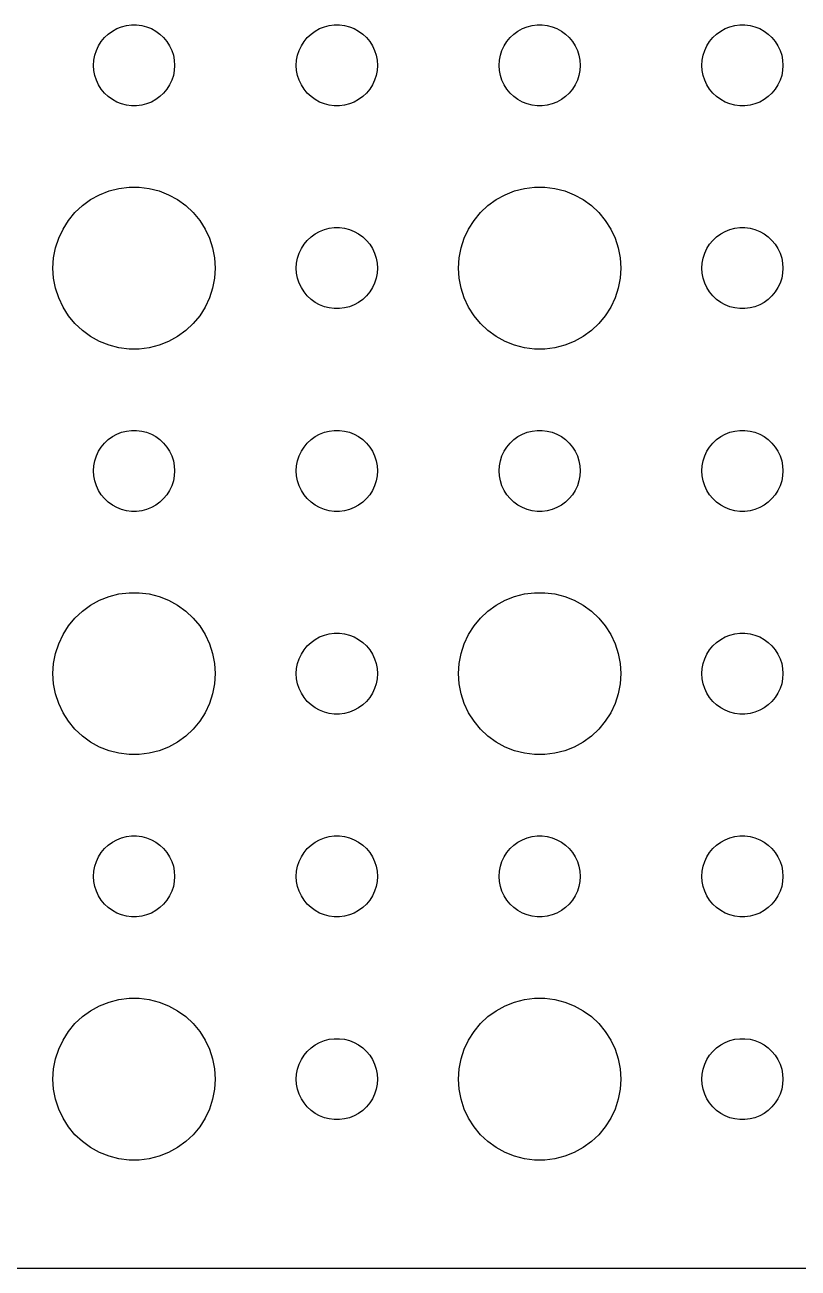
# Model space of a CAD drawing. Header units: metres. Extents: x -52 to 52, y -52 to 52.
# Drawn here: x -4.04 to 24.56, y -51.99 to -6 of the extents above; entities that cross this region are included whole.
import ezdxf

# ---------------------------------------------------------------- set-up
doc = ezdxf.new("R2010")
doc.units = ezdxf.units.M

msp = doc.modelspace()

# ---------------------------------------------------------------- linework, layer by layer
for p, q in [((-1.09344, -6.47318), (-0.956131, -6.34422)), ((-0.956131, -6.34422), (-0.803726, -6.23351)), ((-0.803726, -6.23351), (-0.638657, -6.14275)), ((-0.638657, -6.14275), (-0.463516, -6.07341)), ((-0.463516, -6.07341), (-0.281067, -6.02657)), ((-0.281067, -6.02657), (-0.094177, -6.00294)), ((-0.094177, -6.00294), (0.094177, -6.00294)), ((0.094177, -6.00294), (0.281067, -6.02657)), ((0.281067, -6.02657), (0.463516, -6.07341)), ((0.463516, -6.07341), (0.638657, -6.14275)), ((0.638657, -6.14275), (0.803726, -6.23351)), ((0.803726, -6.23351), (0.956131, -6.34422)), ((0.956131, -6.34422), (1.09344, -6.47318)), ((6.40654, -6.47318), (6.54385, -6.34422)), ((6.54385, -6.34422), (6.69626, -6.23351)), ((6.69626, -6.23351), (6.86133, -6.14275)), ((6.86133, -6.14275), (7.03647, -6.07341)), ((7.03647, -6.07341), (7.21892, -6.02657)), ((7.21892, -6.02657), (7.40581, -6.00294)), ((7.40581, -6.00294), (7.59418, -6.00294)), ((7.59418, -6.00294), (7.78107, -6.02657)), ((7.78107, -6.02657), (7.96352, -6.07341)), ((7.96352, -6.07341), (8.13866, -6.14275)), ((8.13866, -6.14275), (8.30373, -6.23351)), ((8.30373, -6.23351), (8.45613, -6.34422)), ((8.45613, -6.34422), (8.59344, -6.47318)), ((13.9065, -6.47318), (14.0439, -6.34422)), ((14.0439, -6.34422), (14.1963, -6.23351)), ((14.1963, -6.23351), (14.3613, -6.14275)), ((14.3613, -6.14275), (14.5365, -6.07341)), ((14.5365, -6.07341), (14.7189, -6.02657)), ((14.7189, -6.02657), (14.9058, -6.00294)), ((14.9058, -6.00294), (15.0942, -6.00294)), ((15.0942, -6.00294), (15.2811, -6.02657)), ((15.2811, -6.02657), (15.4635, -6.07341)), ((15.4635, -6.07341), (15.6387, -6.14275)), ((15.6387, -6.14275), (15.8037, -6.23351)), ((15.8037, -6.23351), (15.9561, -6.34422)), ((15.9561, -6.34422), (16.0934, -6.47318)), ((21.4065, -6.47318), (21.5439, -6.34422)), ((21.5439, -6.34422), (21.6963, -6.23351)), ((21.6963, -6.23351), (21.8613, -6.14275)), ((21.8613, -6.14275), (22.0365, -6.07341)), ((22.0365, -6.07341), (22.2189, -6.02657)), ((22.2189, -6.02657), (22.4058, -6.00294)), ((22.4058, -6.00294), (22.5942, -6.00294)), ((22.5942, -6.00294), (22.7811, -6.02657)), ((22.7811, -6.02657), (22.9635, -6.07341)), ((22.9635, -6.07341), (23.1387, -6.14275)), ((23.1387, -6.14275), (23.3037, -6.23351)), ((23.3037, -6.23351), (23.4561, -6.34422)), ((23.4561, -6.34422), (23.5934, -6.47318)), ((-1.39465, -6.9478), (-1.31445, -6.77736)), ((-1.31445, -6.77736), (-1.21352, -6.61832)), ((-1.21352, -6.61832), (-1.09344, -6.47318)), ((1.09344, -6.47318), (1.21352, -6.61832)), ((1.21352, -6.61832), (1.31445, -6.77736)), ((1.31445, -6.77736), (1.39465, -6.9478)), ((6.10533, -6.9478), (6.18553, -6.77736)), ((6.18553, -6.77736), (6.28647, -6.61832)), ((6.28647, -6.61832), (6.40654, -6.47318)), ((8.59344, -6.47318), (8.71352, -6.61832)), ((8.71352, -6.61832), (8.81445, -6.77736)), ((8.81445, -6.77736), (8.89465, -6.9478)), ((13.6053, -6.9478), (13.6855, -6.77736)), ((13.6855, -6.77736), (13.7865, -6.61832)), ((13.7865, -6.61832), (13.9065, -6.47318)), ((16.0934, -6.47318), (16.2135, -6.61832)), ((16.2135, -6.61832), (16.3145, -6.77736)), ((16.3145, -6.77736), (16.3947, -6.9478)), ((21.1053, -6.9478), (21.1855, -6.77736)), ((21.1855, -6.77736), (21.2865, -6.61832)), ((21.2865, -6.61832), (21.4065, -6.47318)), ((23.5934, -6.47318), (23.7135, -6.61832)), ((23.7135, -6.61832), (23.8145, -6.77736)), ((23.8145, -6.77736), (23.8947, -6.9478)), ((-1.5, -7.5), (-1.48816, -7.312)), ((-1.48816, -7.312), (-1.45287, -7.12695)), ((-1.45287, -7.12695), (-1.39465, -6.9478)), ((1.39465, -6.9478), (1.45287, -7.12695)), ((1.45287, -7.12695), (1.48816, -7.312)), ((1.48816, -7.312), (1.5, -7.5)), ((6, -7.5), (6.01183, -7.312)), ((6.01183, -7.312), (6.04712, -7.12695)), ((6.04712, -7.12695), (6.10533, -6.9478)), ((8.89465, -6.9478), (8.95287, -7.12695)), ((8.95287, -7.12695), (8.98816, -7.312)), ((8.98816, -7.312), (9, -7.5)), ((13.5, -7.5), (13.5118, -7.312)), ((13.5118, -7.312), (13.5471, -7.12695)), ((13.5471, -7.12695), (13.6053, -6.9478)), ((16.3947, -6.9478), (16.4529, -7.12695)), ((16.4529, -7.12695), (16.4882, -7.312)), ((16.4882, -7.312), (16.5, -7.5)), ((21, -7.5), (21.0118, -7.312)), ((21.0118, -7.312), (21.0471, -7.12695)), ((21.0471, -7.12695), (21.1053, -6.9478)), ((23.8947, -6.9478), (23.9529, -7.12695)), ((23.9529, -7.12695), (23.9882, -7.312)), ((23.9882, -7.312), (24, -7.5)), ((-1.48816, -7.68799), (-1.5, -7.5)), ((-1.45287, -7.87303), (-1.48816, -7.68799)), ((1.48816, -7.68799), (1.45287, -7.87303)), ((1.5, -7.5), (1.48816, -7.68799)), ((6.01183, -7.68799), (6, -7.5)), ((6.04712, -7.87303), (6.01183, -7.68799)), ((8.98816, -7.68799), (8.95287, -7.87303)), ((9, -7.5), (8.98816, -7.68799)), ((13.5118, -7.68799), (13.5, -7.5)), ((13.5471, -7.87303), (13.5118, -7.68799)), ((16.4882, -7.68799), (16.4529, -7.87303)), ((16.5, -7.5), (16.4882, -7.68799)), ((21.0118, -7.68799), (21, -7.5)), ((21.0471, -7.87303), (21.0118, -7.68799)), ((23.9882, -7.68799), (23.9529, -7.87303)), ((24, -7.5), (23.9882, -7.68799)), ((-1.39465, -8.05219), (-1.45287, -7.87303)), ((-1.31445, -8.22263), (-1.39465, -8.05219)), ((-1.21352, -8.38167), (-1.31445, -8.22263)), ((1.31445, -8.22263), (1.21352, -8.38167)), ((1.39465, -8.05219), (1.31445, -8.22263)), ((1.45287, -7.87303), (1.39465, -8.05219)), ((6.10533, -8.05219), (6.04712, -7.87303)), ((6.18553, -8.22263), (6.10533, -8.05219)), ((6.28647, -8.38167), (6.18553, -8.22263)), ((8.81445, -8.22263), (8.71352, -8.38167)), ((8.89465, -8.05219), (8.81445, -8.22263)), ((8.95287, -7.87303), (8.89465, -8.05219)), ((13.6053, -8.05219), (13.5471, -7.87303)), ((13.6855, -8.22263), (13.6053, -8.05219)), ((13.7865, -8.38167), (13.6855, -8.22263)), ((16.3145, -8.22263), (16.2135, -8.38167)), ((16.3947, -8.05219), (16.3145, -8.22263)), ((16.4529, -7.87303), (16.3947, -8.05219)), ((21.1053, -8.05219), (21.0471, -7.87303)), ((21.1855, -8.22263), (21.1053, -8.05219)), ((21.2865, -8.38167), (21.1855, -8.22263)), ((23.8145, -8.22263), (23.7135, -8.38167)), ((23.8947, -8.05219), (23.8145, -8.22263)), ((23.9529, -7.87303), (23.8947, -8.05219)), ((-1.09344, -8.52681), (-1.21352, -8.38167)), ((-0.956131, -8.65576), (-1.09344, -8.52681)), ((-0.803726, -8.76648), (-0.956131, -8.65576)), ((0.956131, -8.65576), (0.803726, -8.76648)), ((1.09344, -8.52681), (0.956131, -8.65576)), ((1.21352, -8.38167), (1.09344, -8.52681)), ((6.40654, -8.52681), (6.28647, -8.38167)), ((6.54385, -8.65576), (6.40654, -8.52681)), ((6.69626, -8.76648), (6.54385, -8.65576)), ((8.45613, -8.65576), (8.30373, -8.76648)), ((8.59344, -8.52681), (8.45613, -8.65576)), ((8.71352, -8.38167), (8.59344, -8.52681)), ((13.9065, -8.52681), (13.7865, -8.38167)), ((14.0439, -8.65576), (13.9065, -8.52681)), ((14.1963, -8.76648), (14.0439, -8.65576)), ((15.9561, -8.65576), (15.8037, -8.76648)), ((16.0934, -8.52681), (15.9561, -8.65576)), ((16.2135, -8.38167), (16.0934, -8.52681)), ((21.4065, -8.52681), (21.2865, -8.38167)), ((21.5439, -8.65576), (21.4065, -8.52681)), ((21.6963, -8.76648), (21.5439, -8.65576)), ((23.4561, -8.65576), (23.3037, -8.76648)), ((23.5934, -8.52681), (23.4561, -8.65576)), ((23.7135, -8.38167), (23.5934, -8.52681)), ((-0.638657, -8.85724), (-0.803726, -8.76648)), ((-0.463516, -8.92657), (-0.638657, -8.85724)), ((-0.281067, -8.97342), (-0.463516, -8.92657)), ((-0.094177, -8.99704), (-0.281067, -8.97342)), ((0.094177, -8.99704), (-0.094177, -8.99704)), ((0.281067, -8.97342), (0.094177, -8.99704)), ((0.463516, -8.92657), (0.281067, -8.97342)), ((0.638657, -8.85724), (0.463516, -8.92657)), ((0.803726, -8.76648), (0.638657, -8.85724)), ((6.86133, -8.85724), (6.69626, -8.76648)), ((7.03647, -8.92657), (6.86133, -8.85724)), ((7.21892, -8.97342), (7.03647, -8.92657)), ((7.40581, -8.99704), (7.21892, -8.97342)), ((7.59418, -8.99704), (7.40581, -8.99704)), ((7.78107, -8.97342), (7.59418, -8.99704)), ((7.96352, -8.92657), (7.78107, -8.97342)), ((8.13866, -8.85724), (7.96352, -8.92657)), ((8.30373, -8.76648), (8.13866, -8.85724)), ((14.3613, -8.85724), (14.1963, -8.76648)), ((14.5365, -8.92657), (14.3613, -8.85724)), ((14.7189, -8.97342), (14.5365, -8.92657)), ((14.9058, -8.99704), (14.7189, -8.97342)), ((15.0942, -8.99704), (14.9058, -8.99704)), ((15.2811, -8.97342), (15.0942, -8.99704)), ((15.4635, -8.92657), (15.2811, -8.97342)), ((15.6387, -8.85724), (15.4635, -8.92657)), ((15.8037, -8.76648), (15.6387, -8.85724)), ((21.8613, -8.85724), (21.6963, -8.76648)), ((22.0365, -8.92657), (21.8613, -8.85724)), ((22.2189, -8.97342), (22.0365, -8.92657)), ((22.4058, -8.99704), (22.2189, -8.97342)), ((22.5942, -8.99704), (22.4058, -8.99704)), ((22.7811, -8.97342), (22.5942, -8.99704)), ((22.9635, -8.92657), (22.7811, -8.97342)), ((23.1387, -8.85724), (22.9635, -8.92657)), ((23.3037, -8.76648), (23.1387, -8.85724)), ((-1.60747, -12.467), (-1.27733, -12.2855)), ((-1.27733, -12.2855), (-0.927048, -12.1468)), ((-0.927048, -12.1468), (-0.562134, -12.0531)), ((-0.562134, -12.0531), (-0.18837, -12.0059)), ((-0.18837, -12.0059), (0.18837, -12.0059)), ((0.18837, -12.0059), (0.562134, -12.0531)), ((0.562134, -12.0531), (0.927048, -12.1468)), ((0.927048, -12.1468), (1.27733, -12.2855)), ((1.27733, -12.2855), (1.60747, -12.467)), ((13.3925, -12.467), (13.7227, -12.2855)), ((13.7227, -12.2855), (14.0729, -12.1468)), ((14.0729, -12.1468), (14.4379, -12.0531)), ((14.4379, -12.0531), (14.8116, -12.0059)), ((14.8116, -12.0059), (15.1884, -12.0059)), ((15.1884, -12.0059), (15.5621, -12.0531)), ((15.5621, -12.0531), (15.927, -12.1468)), ((15.927, -12.1468), (16.2773, -12.2855)), ((16.2773, -12.2855), (16.6075, -12.467)), ((-2.1869, -12.9464), (-1.91226, -12.6884)), ((-1.91226, -12.6884), (-1.60747, -12.467)), ((1.60747, -12.467), (1.91226, -12.6884)), ((1.91226, -12.6884), (2.1869, -12.9464)), ((12.8131, -12.9464), (13.0877, -12.6884)), ((13.0877, -12.6884), (13.3925, -12.467)), ((16.6075, -12.467), (16.9123, -12.6884)), ((16.9123, -12.6884), (17.1869, -12.9464)), ((-2.62891, -13.5547), (-2.42705, -13.2366)), ((-2.42705, -13.2366), (-2.1869, -12.9464)), ((2.1869, -12.9464), (2.42705, -13.2366)), ((2.42705, -13.2366), (2.62891, -13.5547)), ((12.3711, -13.5547), (12.5729, -13.2366)), ((12.5729, -13.2366), (12.8131, -12.9464)), ((17.1869, -12.9464), (17.427, -13.2366)), ((17.427, -13.2366), (17.6289, -13.5547)), ((-2.78932, -13.8956), (-2.62891, -13.5547)), ((2.62891, -13.5547), (2.78932, -13.8956)), ((6.54385, -13.8442), (6.69626, -13.7335)), ((6.69626, -13.7335), (6.86133, -13.6427)), ((6.86133, -13.6427), (7.03647, -13.5734)), ((7.03647, -13.5734), (7.21892, -13.5266)), ((7.21892, -13.5266), (7.40581, -13.5029)), ((7.40581, -13.5029), (7.59418, -13.5029)), ((7.59418, -13.5029), (7.78107, -13.5266)), ((7.78107, -13.5266), (7.96352, -13.5734)), ((7.96352, -13.5734), (8.13866, -13.6427)), ((8.13866, -13.6427), (8.30373, -13.7335)), ((8.30373, -13.7335), (8.45613, -13.8442)), ((12.2107, -13.8956), (12.3711, -13.5547)), ((17.6289, -13.5547), (17.7893, -13.8956)), ((21.5439, -13.8442), (21.6963, -13.7335)), ((21.6963, -13.7335), (21.8613, -13.6427)), ((21.8613, -13.6427), (22.0365, -13.5734)), ((22.0365, -13.5734), (22.2189, -13.5266)), ((22.2189, -13.5266), (22.4058, -13.5029)), ((22.4058, -13.5029), (22.5942, -13.5029)), ((22.5942, -13.5029), (22.7811, -13.5266)), ((22.7811, -13.5266), (22.9635, -13.5734)), ((22.9635, -13.5734), (23.1387, -13.6427)), ((23.1387, -13.6427), (23.3037, -13.7335)), ((23.3037, -13.7335), (23.4561, -13.8442)), ((-2.97633, -14.624), (-2.90575, -14.2539)), ((-2.90575, -14.2539), (-2.78932, -13.8956)), ((2.78932, -13.8956), (2.90575, -14.2539)), ((2.90575, -14.2539), (2.97633, -14.624)), ((6.18553, -14.2774), (6.28647, -14.1183)), ((6.28647, -14.1183), (6.40654, -13.9732)), ((6.40654, -13.9732), (6.54385, -13.8442)), ((8.45613, -13.8442), (8.59344, -13.9732)), ((8.59344, -13.9732), (8.71352, -14.1183)), ((8.71352, -14.1183), (8.81445, -14.2774)), ((12.0237, -14.624), (12.0942, -14.2539)), ((12.0942, -14.2539), (12.2107, -13.8956)), ((17.7893, -13.8956), (17.9057, -14.2539)), ((17.9057, -14.2539), (17.9763, -14.624)), ((21.1855, -14.2774), (21.2865, -14.1183)), ((21.2865, -14.1183), (21.4065, -13.9732)), ((21.4065, -13.9732), (21.5439, -13.8442)), ((23.4561, -13.8442), (23.5934, -13.9732)), ((23.5934, -13.9732), (23.7135, -14.1183)), ((23.7135, -14.1183), (23.8145, -14.2774)), ((-3, -15), (-2.97633, -14.624)), ((2.97633, -14.624), (3, -15)), ((6.01183, -14.812), (6.04712, -14.627)), ((6.04712, -14.627), (6.10533, -14.4478)), ((6.10533, -14.4478), (6.18553, -14.2774)), ((8.81445, -14.2774), (8.89465, -14.4478)), ((8.89465, -14.4478), (8.95287, -14.627)), ((8.95287, -14.627), (8.98816, -14.812)), ((12, -15), (12.0237, -14.624)), ((17.9763, -14.624), (18, -15)), ((21.0118, -14.812), (21.0471, -14.627)), ((21.0471, -14.627), (21.1053, -14.4478)), ((21.1053, -14.4478), (21.1855, -14.2774)), ((23.8145, -14.2774), (23.8947, -14.4478)), ((23.8947, -14.4478), (23.9529, -14.627)), ((23.9529, -14.627), (23.9882, -14.812)), ((-2.97633, -15.376), (-3, -15)), ((3, -15), (2.97633, -15.376)), ((6, -15), (6.01183, -14.812)), ((6.01183, -15.188), (6, -15)), ((8.98816, -14.812), (9, -15)), ((9, -15), (8.98816, -15.188)), ((12.0237, -15.376), (12, -15)), ((18, -15), (17.9763, -15.376)), ((21, -15), (21.0118, -14.812)), ((21.0118, -15.188), (21, -15)), ((23.9882, -14.812), (24, -15)), ((24, -15), (23.9882, -15.188)), ((-2.90575, -15.7461), (-2.97633, -15.376)), ((2.97633, -15.376), (2.90575, -15.7461)), ((6.04712, -15.373), (6.01183, -15.188)), ((6.10533, -15.5522), (6.04712, -15.373)), ((6.18553, -15.7226), (6.10533, -15.5522)), ((8.89465, -15.5522), (8.81445, -15.7226)), ((8.95287, -15.373), (8.89465, -15.5522)), ((8.98816, -15.188), (8.95287, -15.373)), ((12.0942, -15.7461), (12.0237, -15.376)), ((17.9763, -15.376), (17.9057, -15.7461)), ((21.0471, -15.373), (21.0118, -15.188)), ((21.1053, -15.5522), (21.0471, -15.373)), ((21.1855, -15.7226), (21.1053, -15.5522)), ((23.8947, -15.5522), (23.8145, -15.7226)), ((23.9529, -15.373), (23.8947, -15.5522)), ((23.9882, -15.188), (23.9529, -15.373)), ((-2.78932, -16.1044), (-2.90575, -15.7461)), ((2.90575, -15.7461), (2.78932, -16.1044)), ((6.28647, -15.8817), (6.18553, -15.7226)), ((6.40654, -16.0268), (6.28647, -15.8817)), ((6.54385, -16.1558), (6.40654, -16.0268)), ((8.59344, -16.0268), (8.45613, -16.1558)), ((8.71352, -15.8817), (8.59344, -16.0268)), ((8.81445, -15.7226), (8.71352, -15.8817)), ((12.2107, -16.1044), (12.0942, -15.7461)), ((17.9057, -15.7461), (17.7893, -16.1044)), ((21.2865, -15.8817), (21.1855, -15.7226)), ((21.4065, -16.0268), (21.2865, -15.8817)), ((21.5439, -16.1558), (21.4065, -16.0268)), ((23.5934, -16.0268), (23.4561, -16.1558)), ((23.7135, -15.8817), (23.5934, -16.0268)), ((23.8145, -15.7226), (23.7135, -15.8817)), ((-2.62891, -16.4453), (-2.78932, -16.1044)), ((-2.42705, -16.7634), (-2.62891, -16.4453)), ((2.62891, -16.4453), (2.42705, -16.7634)), ((2.78932, -16.1044), (2.62891, -16.4453)), ((6.69626, -16.2665), (6.54385, -16.1558)), ((6.86133, -16.3572), (6.69626, -16.2665)), ((7.03647, -16.4266), (6.86133, -16.3572)), ((7.21892, -16.4734), (7.03647, -16.4266)), ((7.40581, -16.497), (7.21892, -16.4734)), ((7.59418, -16.497), (7.40581, -16.497)), ((7.78107, -16.4734), (7.59418, -16.497)), ((7.96352, -16.4266), (7.78107, -16.4734)), ((8.13866, -16.3572), (7.96352, -16.4266)), ((8.30373, -16.2665), (8.13866, -16.3572)), ((8.45613, -16.1558), (8.30373, -16.2665)), ((12.3711, -16.4453), (12.2107, -16.1044)), ((12.5729, -16.7634), (12.3711, -16.4453)), ((17.6289, -16.4453), (17.427, -16.7634)), ((17.7893, -16.1044), (17.6289, -16.4453)), ((21.6963, -16.2665), (21.5439, -16.1558)), ((21.8613, -16.3572), (21.6963, -16.2665)), ((22.0365, -16.4266), (21.8613, -16.3572)), ((22.2189, -16.4734), (22.0365, -16.4266)), ((22.4058, -16.497), (22.2189, -16.4734)), ((22.5942, -16.497), (22.4058, -16.497)), ((22.7811, -16.4734), (22.5942, -16.497)), ((22.9635, -16.4266), (22.7811, -16.4734)), ((23.1387, -16.3572), (22.9635, -16.4266)), ((23.3037, -16.2665), (23.1387, -16.3572)), ((23.4561, -16.1558), (23.3037, -16.2665)), ((-2.1869, -17.0536), (-2.42705, -16.7634)), ((2.42705, -16.7634), (2.1869, -17.0536)), ((12.8131, -17.0536), (12.5729, -16.7634)), ((17.427, -16.7634), (17.1869, -17.0536)), ((-1.91226, -17.3115), (-2.1869, -17.0536)), ((-1.60747, -17.533), (-1.91226, -17.3115)), ((1.91226, -17.3115), (1.60747, -17.533)), ((2.1869, -17.0536), (1.91226, -17.3115)), ((13.0877, -17.3115), (12.8131, -17.0536)), ((13.3925, -17.533), (13.0877, -17.3115)), ((16.9123, -17.3115), (16.6075, -17.533)), ((17.1869, -17.0536), (16.9123, -17.3115)), ((-1.27733, -17.7145), (-1.60747, -17.533)), ((-0.927048, -17.8532), (-1.27733, -17.7145)), ((-0.562134, -17.9469), (-0.927048, -17.8532)), ((0.927048, -17.8532), (0.562134, -17.9469)), ((1.27733, -17.7145), (0.927048, -17.8532)), ((1.60747, -17.533), (1.27733, -17.7145)), ((13.7227, -17.7145), (13.3925, -17.533)), ((14.0729, -17.8532), (13.7227, -17.7145)), ((14.4379, -17.9469), (14.0729, -17.8532)), ((15.927, -17.8532), (15.5621, -17.9469)), ((16.2773, -17.7145), (15.927, -17.8532)), ((16.6075, -17.533), (16.2773, -17.7145)), ((-0.18837, -17.9941), (-0.562134, -17.9469)), ((0.18837, -17.9941), (-0.18837, -17.9941)), ((0.562134, -17.9469), (0.18837, -17.9941)), ((14.8116, -17.9941), (14.4379, -17.9469)), ((15.1884, -17.9941), (14.8116, -17.9941)), ((15.5621, -17.9469), (15.1884, -17.9941)), ((-0.803726, -21.2335), (-0.638657, -21.1427)), ((-0.638657, -21.1427), (-0.463516, -21.0734)), ((-0.463516, -21.0734), (-0.281067, -21.0266)), ((-0.281067, -21.0266), (-0.094177, -21.003)), ((-0.094177, -21.003), (0.094177, -21.003)), ((0.094177, -21.003), (0.281067, -21.0266)), ((0.281067, -21.0266), (0.463516, -21.0734)), ((0.463516, -21.0734), (0.638657, -21.1427)), ((0.638657, -21.1427), (0.803726, -21.2335)), ((6.69626, -21.2335), (6.86133, -21.1427)), ((6.86133, -21.1427), (7.03647, -21.0734)), ((7.03647, -21.0734), (7.21892, -21.0266)), ((7.21892, -21.0266), (7.40581, -21.003)), ((7.40581, -21.003), (7.59418, -21.003)), ((7.59418, -21.003), (7.78107, -21.0266)), ((7.78107, -21.0266), (7.96352, -21.0734)), ((7.96352, -21.0734), (8.13866, -21.1427)), ((8.13866, -21.1427), (8.30373, -21.2335)), ((14.1963, -21.2335), (14.3613, -21.1427)), ((14.3613, -21.1427), (14.5365, -21.0734)), ((14.5365, -21.0734), (14.7189, -21.0266)), ((14.7189, -21.0266), (14.9058, -21.003)), ((14.9058, -21.003), (15.0942, -21.003)), ((15.0942, -21.003), (15.2811, -21.0266)), ((15.2811, -21.0266), (15.4635, -21.0734)), ((15.4635, -21.0734), (15.6387, -21.1427)), ((15.6387, -21.1427), (15.8037, -21.2335)), ((21.6963, -21.2335), (21.8613, -21.1427)), ((21.8613, -21.1427), (22.0365, -21.0734)), ((22.0365, -21.0734), (22.2189, -21.0266)), ((22.2189, -21.0266), (22.4058, -21.003)), ((22.4058, -21.003), (22.5942, -21.003)), ((22.5942, -21.003), (22.7811, -21.0266)), ((22.7811, -21.0266), (22.9635, -21.0734)), ((22.9635, -21.0734), (23.1387, -21.1427)), ((23.1387, -21.1427), (23.3037, -21.2335)), ((-1.21352, -21.6183), (-1.09344, -21.4732)), ((-1.09344, -21.4732), (-0.956131, -21.3442)), ((-0.956131, -21.3442), (-0.803726, -21.2335)), ((0.803726, -21.2335), (0.956131, -21.3442)), ((0.956131, -21.3442), (1.09344, -21.4732)), ((1.09344, -21.4732), (1.21352, -21.6183)), ((6.28647, -21.6183), (6.40654, -21.4732)), ((6.40654, -21.4732), (6.54385, -21.3442)), ((6.54385, -21.3442), (6.69626, -21.2335)), ((8.30373, -21.2335), (8.45613, -21.3442)), ((8.45613, -21.3442), (8.59344, -21.4732)), ((8.59344, -21.4732), (8.71352, -21.6183)), ((13.7865, -21.6183), (13.9065, -21.4732)), ((13.9065, -21.4732), (14.0439, -21.3442)), ((14.0439, -21.3442), (14.1963, -21.2335)), ((15.8037, -21.2335), (15.9561, -21.3442)), ((15.9561, -21.3442), (16.0934, -21.4732)), ((16.0934, -21.4732), (16.2135, -21.6183)), ((21.2865, -21.6183), (21.4065, -21.4732)), ((21.4065, -21.4732), (21.5439, -21.3442)), ((21.5439, -21.3442), (21.6963, -21.2335)), ((23.3037, -21.2335), (23.4561, -21.3442)), ((23.4561, -21.3442), (23.5934, -21.4732)), ((23.5934, -21.4732), (23.7135, -21.6183)), ((-1.45287, -22.127), (-1.39465, -21.9478)), ((-1.39465, -21.9478), (-1.31445, -21.7774)), ((-1.31445, -21.7774), (-1.21352, -21.6183)), ((1.21352, -21.6183), (1.31445, -21.7774)), ((1.31445, -21.7774), (1.39465, -21.9478)), ((1.39465, -21.9478), (1.45287, -22.127)), ((6.04712, -22.127), (6.10533, -21.9478)), ((6.10533, -21.9478), (6.18553, -21.7774)), ((6.18553, -21.7774), (6.28647, -21.6183)), ((8.71352, -21.6183), (8.81445, -21.7774)), ((8.81445, -21.7774), (8.89465, -21.9478)), ((8.89465, -21.9478), (8.95287, -22.127)), ((13.5471, -22.127), (13.6053, -21.9478)), ((13.6053, -21.9478), (13.6855, -21.7774)), ((13.6855, -21.7774), (13.7865, -21.6183)), ((16.2135, -21.6183), (16.3145, -21.7774)), ((16.3145, -21.7774), (16.3947, -21.9478)), ((16.3947, -21.9478), (16.4529, -22.127)), ((21.0471, -22.127), (21.1053, -21.9478)), ((21.1053, -21.9478), (21.1855, -21.7774)), ((21.1855, -21.7774), (21.2865, -21.6183)), ((23.7135, -21.6183), (23.8145, -21.7774)), ((23.8145, -21.7774), (23.8947, -21.9478)), ((23.8947, -21.9478), (23.9529, -22.127)), ((-1.5, -22.5), (-1.48816, -22.312)), ((-1.48816, -22.688), (-1.5, -22.5)), ((-1.48816, -22.312), (-1.45287, -22.127)), ((1.45287, -22.127), (1.48816, -22.312)), ((1.48816, -22.312), (1.5, -22.5)), ((1.5, -22.5), (1.48816, -22.688)), ((6, -22.5), (6.01183, -22.312)), ((6.01183, -22.688), (6, -22.5)), ((6.01183, -22.312), (6.04712, -22.127)), ((8.95287, -22.127), (8.98816, -22.312)), ((8.98816, -22.312), (9, -22.5)), ((9, -22.5), (8.98816, -22.688)), ((13.5, -22.5), (13.5118, -22.312)), ((13.5118, -22.688), (13.5, -22.5)), ((13.5118, -22.312), (13.5471, -22.127)), ((16.4529, -22.127), (16.4882, -22.312)), ((16.4882, -22.312), (16.5, -22.5)), ((16.5, -22.5), (16.4882, -22.688)), ((21, -22.5), (21.0118, -22.312)), ((21.0118, -22.688), (21, -22.5)), ((21.0118, -22.312), (21.0471, -22.127)), ((23.9529, -22.127), (23.9882, -22.312)), ((23.9882, -22.312), (24, -22.5)), ((24, -22.5), (23.9882, -22.688)), ((-1.45287, -22.873), (-1.48816, -22.688)), ((-1.39465, -23.0522), (-1.45287, -22.873)), ((1.45287, -22.873), (1.39465, -23.0522)), ((1.48816, -22.688), (1.45287, -22.873)), ((6.04712, -22.873), (6.01183, -22.688)), ((6.10533, -23.0522), (6.04712, -22.873)), ((8.95287, -22.873), (8.89465, -23.0522)), ((8.98816, -22.688), (8.95287, -22.873)), ((13.5471, -22.873), (13.5118, -22.688)), ((13.6053, -23.0522), (13.5471, -22.873)), ((16.4529, -22.873), (16.3947, -23.0522)), ((16.4882, -22.688), (16.4529, -22.873)), ((21.0471, -22.873), (21.0118, -22.688)), ((21.1053, -23.0522), (21.0471, -22.873)), ((23.9529, -22.873), (23.8947, -23.0522)), ((23.9882, -22.688), (23.9529, -22.873)), ((-1.31445, -23.2226), (-1.39465, -23.0522)), ((-1.21352, -23.3817), (-1.31445, -23.2226)), ((-1.09344, -23.5268), (-1.21352, -23.3817)), ((1.21352, -23.3817), (1.09344, -23.5268)), ((1.31445, -23.2226), (1.21352, -23.3817)), ((1.39465, -23.0522), (1.31445, -23.2226)), ((6.18553, -23.2226), (6.10533, -23.0522)), ((6.28647, -23.3817), (6.18553, -23.2226)), ((6.40654, -23.5268), (6.28647, -23.3817)), ((8.71352, -23.3817), (8.59344, -23.5268)), ((8.81445, -23.2226), (8.71352, -23.3817)), ((8.89465, -23.0522), (8.81445, -23.2226)), ((13.6855, -23.2226), (13.6053, -23.0522)), ((13.7865, -23.3817), (13.6855, -23.2226)), ((13.9065, -23.5268), (13.7865, -23.3817)), ((16.2135, -23.3817), (16.0934, -23.5268)), ((16.3145, -23.2226), (16.2135, -23.3817)), ((16.3947, -23.0522), (16.3145, -23.2226)), ((21.1855, -23.2226), (21.1053, -23.0522)), ((21.2865, -23.3817), (21.1855, -23.2226)), ((21.4065, -23.5268), (21.2865, -23.3817)), ((23.7135, -23.3817), (23.5934, -23.5268)), ((23.8145, -23.2226), (23.7135, -23.3817)), ((23.8947, -23.0522), (23.8145, -23.2226)), ((-0.956131, -23.6558), (-1.09344, -23.5268)), ((-0.803726, -23.7665), (-0.956131, -23.6558)), ((-0.638657, -23.8572), (-0.803726, -23.7665)), ((-0.463516, -23.9266), (-0.638657, -23.8572)), ((0.638657, -23.8572), (0.463516, -23.9266)), ((0.803726, -23.7665), (0.638657, -23.8572)), ((0.956131, -23.6558), (0.803726, -23.7665)), ((1.09344, -23.5268), (0.956131, -23.6558)), ((6.54385, -23.6558), (6.40654, -23.5268)), ((6.69626, -23.7665), (6.54385, -23.6558)), ((6.86133, -23.8572), (6.69626, -23.7665)), ((7.03647, -23.9266), (6.86133, -23.8572)), ((8.13866, -23.8572), (7.96352, -23.9266)), ((8.30373, -23.7665), (8.13866, -23.8572)), ((8.45613, -23.6558), (8.30373, -23.7665)), ((8.59344, -23.5268), (8.45613, -23.6558)), ((14.0439, -23.6558), (13.9065, -23.5268)), ((14.1963, -23.7665), (14.0439, -23.6558)), ((14.3613, -23.8572), (14.1963, -23.7665)), ((14.5365, -23.9266), (14.3613, -23.8572)), ((15.6387, -23.8572), (15.4635, -23.9266)), ((15.8037, -23.7665), (15.6387, -23.8572)), ((15.9561, -23.6558), (15.8037, -23.7665)), ((16.0934, -23.5268), (15.9561, -23.6558)), ((21.5439, -23.6558), (21.4065, -23.5268)), ((21.6963, -23.7665), (21.5439, -23.6558)), ((21.8613, -23.8572), (21.6963, -23.7665)), ((22.0365, -23.9266), (21.8613, -23.8572)), ((23.1387, -23.8572), (22.9635, -23.9266)), ((23.3037, -23.7665), (23.1387, -23.8572)), ((23.4561, -23.6558), (23.3037, -23.7665)), ((23.5934, -23.5268), (23.4561, -23.6558)), ((-0.281067, -23.9734), (-0.463516, -23.9266)), ((-0.094177, -23.997), (-0.281067, -23.9734)), ((0.094177, -23.997), (-0.094177, -23.997)), ((0.281067, -23.9734), (0.094177, -23.997)), ((0.463516, -23.9266), (0.281067, -23.9734)), ((7.21892, -23.9734), (7.03647, -23.9266)), ((7.40581, -23.997), (7.21892, -23.9734)), ((7.59418, -23.997), (7.40581, -23.997)), ((7.78107, -23.9734), (7.59418, -23.997)), ((7.96352, -23.9266), (7.78107, -23.9734)), ((14.7189, -23.9734), (14.5365, -23.9266)), ((14.9058, -23.997), (14.7189, -23.9734)), ((15.0942, -23.997), (14.9058, -23.997)), ((15.2811, -23.9734), (15.0942, -23.997)), ((15.4635, -23.9266), (15.2811, -23.9734)), ((22.2189, -23.9734), (22.0365, -23.9266)), ((22.4058, -23.997), (22.2189, -23.9734)), ((22.5942, -23.997), (22.4058, -23.997)), ((22.7811, -23.9734), (22.5942, -23.997)), ((22.9635, -23.9266), (22.7811, -23.9734)), ((-0.927048, -27.1468), (-0.562134, -27.0531)), ((-0.562134, -27.0531), (-0.18837, -27.0059)), ((-0.18837, -27.0059), (0.18837, -27.0059)), ((0.18837, -27.0059), (0.562134, -27.0531)), ((0.562134, -27.0531), (0.927048, -27.1468)), ((14.0729, -27.1468), (14.4379, -27.0531)), ((14.4379, -27.0531), (14.8116, -27.0059)), ((14.8116, -27.0059), (15.1884, -27.0059)), ((15.1884, -27.0059), (15.5621, -27.0531)), ((15.5621, -27.0531), (15.927, -27.1468)), ((-1.91226, -27.6884), (-1.60747, -27.467)), ((-1.60747, -27.467), (-1.27733, -27.2855)), ((-1.27733, -27.2855), (-0.927048, -27.1468)), ((0.927048, -27.1468), (1.27733, -27.2855)), ((1.27733, -27.2855), (1.60747, -27.467)), ((1.60747, -27.467), (1.91226, -27.6884)), ((13.0877, -27.6884), (13.3925, -27.467)), ((13.3925, -27.467), (13.7227, -27.2855)), ((13.7227, -27.2855), (14.0729, -27.1468)), ((15.927, -27.1468), (16.2773, -27.2855)), ((16.2773, -27.2855), (16.6075, -27.467)), ((16.6075, -27.467), (16.9123, -27.6884)), ((-2.42705, -28.2366), (-2.1869, -27.9464)), ((-2.1869, -27.9464), (-1.91226, -27.6884)), ((1.91226, -27.6884), (2.1869, -27.9464)), ((2.1869, -27.9464), (2.42705, -28.2366)), ((12.5729, -28.2366), (12.8131, -27.9464)), ((12.8131, -27.9464), (13.0877, -27.6884)), ((16.9123, -27.6884), (17.1869, -27.9464)), ((17.1869, -27.9464), (17.427, -28.2366)), ((-2.62891, -28.5547), (-2.42705, -28.2366)), ((2.42705, -28.2366), (2.62891, -28.5547)), ((7.21892, -28.5266), (7.40581, -28.503)), ((7.40581, -28.503), (7.59418, -28.503)), ((7.59418, -28.503), (7.78107, -28.5266)), ((12.3711, -28.5547), (12.5729, -28.2366)), ((17.427, -28.2366), (17.6289, -28.5547)), ((22.2189, -28.5266), (22.4058, -28.503)), ((22.4058, -28.503), (22.5942, -28.503)), ((22.5942, -28.503), (22.7811, -28.5266)), ((-2.90575, -29.2539), (-2.78932, -28.8956)), ((-2.78932, -28.8956), (-2.62891, -28.5547)), ((2.62891, -28.5547), (2.78932, -28.8956)), ((2.78932, -28.8956), (2.90575, -29.2539)), ((6.40654, -28.9732), (6.54385, -28.8442)), ((6.54385, -28.8442), (6.69626, -28.7335)), ((6.69626, -28.7335), (6.86133, -28.6427)), ((6.86133, -28.6427), (7.03647, -28.5734)), ((7.03647, -28.5734), (7.21892, -28.5266)), ((7.78107, -28.5266), (7.96352, -28.5734)), ((7.96352, -28.5734), (8.13866, -28.6427)), ((8.13866, -28.6427), (8.30373, -28.7335)), ((8.30373, -28.7335), (8.45613, -28.8442)), ((8.45613, -28.8442), (8.59344, -28.9732)), ((12.0942, -29.2539), (12.2107, -28.8956)), ((12.2107, -28.8956), (12.3711, -28.5547)), ((17.6289, -28.5547), (17.7893, -28.8956)), ((17.7893, -28.8956), (17.9057, -29.2539)), ((21.4065, -28.9732), (21.5439, -28.8442)), ((21.5439, -28.8442), (21.6963, -28.7335)), ((21.6963, -28.7335), (21.8613, -28.6427)), ((21.8613, -28.6427), (22.0365, -28.5734)), ((22.0365, -28.5734), (22.2189, -28.5266)), ((22.7811, -28.5266), (22.9635, -28.5734)), ((22.9635, -28.5734), (23.1387, -28.6427)), ((23.1387, -28.6427), (23.3037, -28.7335)), ((23.3037, -28.7335), (23.4561, -28.8442)), ((23.4561, -28.8442), (23.5934, -28.9732)), ((-2.97633, -29.624), (-2.90575, -29.2539)), ((2.90575, -29.2539), (2.97633, -29.624)), ((6.10533, -29.4478), (6.18553, -29.2774)), ((6.18553, -29.2774), (6.28647, -29.1183)), ((6.28647, -29.1183), (6.40654, -28.9732)), ((8.59344, -28.9732), (8.71352, -29.1183)), ((8.71352, -29.1183), (8.81445, -29.2774)), ((8.81445, -29.2774), (8.89465, -29.4478)), ((12.0237, -29.624), (12.0942, -29.2539)), ((17.9057, -29.2539), (17.9763, -29.624)), ((21.1053, -29.4478), (21.1855, -29.2774)), ((21.1855, -29.2774), (21.2865, -29.1183)), ((21.2865, -29.1183), (21.4065, -28.9732)), ((23.5934, -28.9732), (23.7135, -29.1183)), ((23.7135, -29.1183), (23.8145, -29.2774)), ((23.8145, -29.2774), (23.8947, -29.4478)), ((-3, -30), (-2.97633, -29.624)), ((2.97633, -29.624), (3, -30)), ((6, -30), (6.01183, -29.812)), ((6.01183, -29.812), (6.04712, -29.627)), ((6.04712, -29.627), (6.10533, -29.4478)), ((8.89465, -29.4478), (8.95287, -29.627)), ((8.95287, -29.627), (8.98816, -29.812)), ((8.98816, -29.812), (9, -30)), ((12, -30), (12.0237, -29.624)), ((17.9763, -29.624), (18, -30)), ((21, -30), (21.0118, -29.812)), ((21.0118, -29.812), (21.0471, -29.627)), ((21.0471, -29.627), (21.1053, -29.4478)), ((23.8947, -29.4478), (23.9529, -29.627)), ((23.9529, -29.627), (23.9882, -29.812)), ((23.9882, -29.812), (24, -30)), ((-2.97633, -30.376), (-3, -30)), ((3, -30), (2.97633, -30.376)), ((6.01183, -30.188), (6, -30)), ((6.04712, -30.373), (6.01183, -30.188)), ((8.98816, -30.188), (8.95287, -30.373)), ((9, -30), (8.98816, -30.188)), ((12.0237, -30.376), (12, -30)), ((18, -30), (17.9763, -30.376)), ((21.0118, -30.188), (21, -30)), ((21.0471, -30.373), (21.0118, -30.188)), ((23.9882, -30.188), (23.9529, -30.373)), ((24, -30), (23.9882, -30.188)), ((-2.90575, -30.7461), (-2.97633, -30.376)), ((-2.78932, -31.1044), (-2.90575, -30.7461)), ((2.90575, -30.7461), (2.78932, -31.1044)), ((2.97633, -30.376), (2.90575, -30.7461)), ((6.10533, -30.5522), (6.04712, -30.373)), ((6.18553, -30.7226), (6.10533, -30.5522)), ((6.28647, -30.8817), (6.18553, -30.7226)), ((8.81445, -30.7226), (8.71352, -30.8817)), ((8.89465, -30.5522), (8.81445, -30.7226)), ((8.95287, -30.373), (8.89465, -30.5522)), ((12.0942, -30.7461), (12.0237, -30.376)), ((12.2107, -31.1044), (12.0942, -30.7461)), ((17.9057, -30.7461), (17.7893, -31.1044)), ((17.9763, -30.376), (17.9057, -30.7461)), ((21.1053, -30.5522), (21.0471, -30.373)), ((21.1855, -30.7226), (21.1053, -30.5522)), ((21.2865, -30.8817), (21.1855, -30.7226)), ((23.8145, -30.7226), (23.7135, -30.8817)), ((23.8947, -30.5522), (23.8145, -30.7226)), ((23.9529, -30.373), (23.8947, -30.5522)), ((-2.62891, -31.4453), (-2.78932, -31.1044)), ((2.78932, -31.1044), (2.62891, -31.4453)), ((6.40654, -31.0268), (6.28647, -30.8817)), ((6.54385, -31.1558), (6.40654, -31.0268)), ((6.69626, -31.2665), (6.54385, -31.1558)), ((6.86133, -31.3572), (6.69626, -31.2665)), ((8.30373, -31.2665), (8.13866, -31.3572)), ((8.45613, -31.1558), (8.30373, -31.2665)), ((8.59344, -31.0268), (8.45613, -31.1558)), ((8.71352, -30.8817), (8.59344, -31.0268)), ((12.3711, -31.4453), (12.2107, -31.1044)), ((17.7893, -31.1044), (17.6289, -31.4453)), ((21.4065, -31.0268), (21.2865, -30.8817)), ((21.5439, -31.1558), (21.4065, -31.0268)), ((21.6963, -31.2665), (21.5439, -31.1558)), ((21.8613, -31.3572), (21.6963, -31.2665)), ((23.3037, -31.2665), (23.1387, -31.3572)), ((23.4561, -31.1558), (23.3037, -31.2665)), ((23.5934, -31.0268), (23.4561, -31.1558)), ((23.7135, -30.8817), (23.5934, -31.0268)), ((-2.42705, -31.7634), (-2.62891, -31.4453)), ((2.62891, -31.4453), (2.42705, -31.7634)), ((7.03647, -31.4266), (6.86133, -31.3572)), ((7.21892, -31.4734), (7.03647, -31.4266)), ((7.40581, -31.497), (7.21892, -31.4734)), ((7.59418, -31.497), (7.40581, -31.497)), ((7.78107, -31.4734), (7.59418, -31.497)), ((7.96352, -31.4266), (7.78107, -31.4734)), ((8.13866, -31.3572), (7.96352, -31.4266)), ((12.5729, -31.7634), (12.3711, -31.4453)), ((17.6289, -31.4453), (17.427, -31.7634)), ((22.0365, -31.4266), (21.8613, -31.3572)), ((22.2189, -31.4734), (22.0365, -31.4266)), ((22.4058, -31.497), (22.2189, -31.4734)), ((22.5942, -31.497), (22.4058, -31.497)), ((22.7811, -31.4734), (22.5942, -31.497)), ((22.9635, -31.4266), (22.7811, -31.4734)), ((23.1387, -31.3572), (22.9635, -31.4266)), ((-2.1869, -32.0536), (-2.42705, -31.7634)), ((-1.91226, -32.3115), (-2.1869, -32.0536)), ((2.1869, -32.0536), (1.91226, -32.3115)), ((2.42705, -31.7634), (2.1869, -32.0536)), ((12.8131, -32.0536), (12.5729, -31.7634)), ((13.0877, -32.3115), (12.8131, -32.0536)), ((17.1869, -32.0536), (16.9123, -32.3115)), ((17.427, -31.7634), (17.1869, -32.0536)), ((-1.60747, -32.533), (-1.91226, -32.3115)), ((-1.27733, -32.7145), (-1.60747, -32.533)), ((1.60747, -32.533), (1.27733, -32.7145)), ((1.91226, -32.3115), (1.60747, -32.533)), ((13.3925, -32.533), (13.0877, -32.3115)), ((13.7227, -32.7145), (13.3925, -32.533)), ((16.6075, -32.533), (16.2773, -32.7145)), ((16.9123, -32.3115), (16.6075, -32.533)), ((-0.927048, -32.8532), (-1.27733, -32.7145)), ((-0.562134, -32.9469), (-0.927048, -32.8532)), ((-0.18837, -32.9941), (-0.562134, -32.9469)), ((0.18837, -32.9941), (-0.18837, -32.9941)), ((0.562134, -32.9469), (0.18837, -32.9941)), ((0.927048, -32.8532), (0.562134, -32.9469)), ((1.27733, -32.7145), (0.927048, -32.8532)), ((14.0729, -32.8532), (13.7227, -32.7145)), ((14.4379, -32.9469), (14.0729, -32.8532)), ((14.8116, -32.9941), (14.4379, -32.9469)), ((15.1884, -32.9941), (14.8116, -32.9941)), ((15.5621, -32.9469), (15.1884, -32.9941)), ((15.927, -32.8532), (15.5621, -32.9469)), ((16.2773, -32.7145), (15.927, -32.8532)), ((-0.956131, -36.3442), (-0.803726, -36.2335)), ((-0.803726, -36.2335), (-0.638657, -36.1428)), ((-0.638657, -36.1428), (-0.463516, -36.0734)), ((-0.463516, -36.0734), (-0.281067, -36.0266)), ((-0.281067, -36.0266), (-0.094177, -36.003)), ((-0.094177, -36.003), (0.094177, -36.003)), ((0.094177, -36.003), (0.281067, -36.0266)), ((0.281067, -36.0266), (0.463516, -36.0734)), ((0.463516, -36.0734), (0.638657, -36.1428)), ((0.638657, -36.1428), (0.803726, -36.2335)), ((0.803726, -36.2335), (0.956131, -36.3442)), ((6.54385, -36.3442), (6.69626, -36.2335)), ((6.69626, -36.2335), (6.86133, -36.1428)), ((6.86133, -36.1428), (7.03647, -36.0734)), ((7.03647, -36.0734), (7.21892, -36.0266)), ((7.21892, -36.0266), (7.40581, -36.003)), ((7.40581, -36.003), (7.59418, -36.003)), ((7.59418, -36.003), (7.78107, -36.0266)), ((7.78107, -36.0266), (7.96352, -36.0734)), ((7.96352, -36.0734), (8.13866, -36.1428)), ((8.13866, -36.1428), (8.30373, -36.2335)), ((8.30373, -36.2335), (8.45613, -36.3442)), ((14.0439, -36.3442), (14.1963, -36.2335)), ((14.1963, -36.2335), (14.3613, -36.1428)), ((14.3613, -36.1428), (14.5365, -36.0734)), ((14.5365, -36.0734), (14.7189, -36.0266)), ((14.7189, -36.0266), (14.9058, -36.003)), ((14.9058, -36.003), (15.0942, -36.003)), ((15.0942, -36.003), (15.2811, -36.0266)), ((15.2811, -36.0266), (15.4635, -36.0734)), ((15.4635, -36.0734), (15.6387, -36.1428)), ((15.6387, -36.1428), (15.8037, -36.2335)), ((15.8037, -36.2335), (15.9561, -36.3442)), ((21.5439, -36.3442), (21.6963, -36.2335)), ((21.6963, -36.2335), (21.8613, -36.1428)), ((21.8613, -36.1428), (22.0365, -36.0734)), ((22.0365, -36.0734), (22.2189, -36.0266)), ((22.2189, -36.0266), (22.4058, -36.003)), ((22.4058, -36.003), (22.5942, -36.003)), ((22.5942, -36.003), (22.7811, -36.0266)), ((22.7811, -36.0266), (22.9635, -36.0734)), ((22.9635, -36.0734), (23.1387, -36.1428)), ((23.1387, -36.1428), (23.3037, -36.2335)), ((23.3037, -36.2335), (23.4561, -36.3442)), ((-1.39465, -36.9478), (-1.31445, -36.7774)), ((-1.31445, -36.7774), (-1.21352, -36.6183)), ((-1.21352, -36.6183), (-1.09344, -36.4732)), ((-1.09344, -36.4732), (-0.956131, -36.3442)), ((0.956131, -36.3442), (1.09344, -36.4732)), ((1.09344, -36.4732), (1.21352, -36.6183)), ((1.21352, -36.6183), (1.31445, -36.7774)), ((1.31445, -36.7774), (1.39465, -36.9478)), ((6.10533, -36.9478), (6.18553, -36.7774)), ((6.18553, -36.7774), (6.28647, -36.6183)), ((6.28647, -36.6183), (6.40654, -36.4732)), ((6.40654, -36.4732), (6.54385, -36.3442)), ((8.45613, -36.3442), (8.59344, -36.4732)), ((8.59344, -36.4732), (8.71352, -36.6183)), ((8.71352, -36.6183), (8.81445, -36.7774)), ((8.81445, -36.7774), (8.89465, -36.9478)), ((13.6053, -36.9478), (13.6855, -36.7774)), ((13.6855, -36.7774), (13.7865, -36.6183)), ((13.7865, -36.6183), (13.9065, -36.4732)), ((13.9065, -36.4732), (14.0439, -36.3442)), ((15.9561, -36.3442), (16.0934, -36.4732)), ((16.0934, -36.4732), (16.2135, -36.6183)), ((16.2135, -36.6183), (16.3145, -36.7774)), ((16.3145, -36.7774), (16.3947, -36.9478)), ((21.1053, -36.9478), (21.1855, -36.7774)), ((21.1855, -36.7774), (21.2865, -36.6183)), ((21.2865, -36.6183), (21.4065, -36.4732)), ((21.4065, -36.4732), (21.5439, -36.3442)), ((23.4561, -36.3442), (23.5934, -36.4732)), ((23.5934, -36.4732), (23.7135, -36.6183)), ((23.7135, -36.6183), (23.8145, -36.7774)), ((23.8145, -36.7774), (23.8947, -36.9478)), ((-1.48816, -37.312), (-1.45287, -37.127)), ((-1.45287, -37.127), (-1.39465, -36.9478)), ((1.39465, -36.9478), (1.45287, -37.127)), ((1.45287, -37.127), (1.48816, -37.312)), ((6.01183, -37.312), (6.04712, -37.127)), ((6.04712, -37.127), (6.10533, -36.9478)), ((8.89465, -36.9478), (8.95287, -37.127)), ((8.95287, -37.127), (8.98816, -37.312)), ((13.5118, -37.312), (13.5471, -37.127)), ((13.5471, -37.127), (13.6053, -36.9478)), ((16.3947, -36.9478), (16.4529, -37.127)), ((16.4529, -37.127), (16.4882, -37.312)), ((21.0118, -37.312), (21.0471, -37.127)), ((21.0471, -37.127), (21.1053, -36.9478)), ((23.8947, -36.9478), (23.9529, -37.127)), ((23.9529, -37.127), (23.9882, -37.312)), ((-1.5, -37.5), (-1.48816, -37.312)), ((-1.48816, -37.688), (-1.5, -37.5)), ((-1.45287, -37.873), (-1.48816, -37.688)), ((1.48816, -37.688), (1.45287, -37.873)), ((1.48816, -37.312), (1.5, -37.5)), ((1.5, -37.5), (1.48816, -37.688)), ((6, -37.5), (6.01183, -37.312)), ((6.01183, -37.688), (6, -37.5)), ((6.04712, -37.873), (6.01183, -37.688)), ((8.98816, -37.688), (8.95287, -37.873)), ((8.98816, -37.312), (9, -37.5)), ((9, -37.5), (8.98816, -37.688)), ((13.5, -37.5), (13.5118, -37.312)), ((13.5118, -37.688), (13.5, -37.5)), ((13.5471, -37.873), (13.5118, -37.688)), ((16.4882, -37.688), (16.4529, -37.873)), ((16.4882, -37.312), (16.5, -37.5)), ((16.5, -37.5), (16.4882, -37.688)), ((21, -37.5), (21.0118, -37.312)), ((21.0118, -37.688), (21, -37.5)), ((21.0471, -37.873), (21.0118, -37.688)), ((23.9882, -37.688), (23.9529, -37.873)), ((23.9882, -37.312), (24, -37.5)), ((24, -37.5), (23.9882, -37.688)), ((-1.39465, -38.0522), (-1.45287, -37.873)), ((-1.31445, -38.2226), (-1.39465, -38.0522)), ((1.39465, -38.0522), (1.31445, -38.2226)), ((1.45287, -37.873), (1.39465, -38.0522)), ((6.10533, -38.0522), (6.04712, -37.873)), ((6.18553, -38.2226), (6.10533, -38.0522)), ((8.89465, -38.0522), (8.81445, -38.2226)), ((8.95287, -37.873), (8.89465, -38.0522)), ((13.6053, -38.0522), (13.5471, -37.873)), ((13.6855, -38.2226), (13.6053, -38.0522)), ((16.3947, -38.0522), (16.3145, -38.2226)), ((16.4529, -37.873), (16.3947, -38.0522)), ((21.1053, -38.0522), (21.0471, -37.873)), ((21.1855, -38.2226), (21.1053, -38.0522)), ((23.8947, -38.0522), (23.8145, -38.2226)), ((23.9529, -37.873), (23.8947, -38.0522)), ((-1.21352, -38.3817), (-1.31445, -38.2226)), ((-1.09344, -38.5268), (-1.21352, -38.3817)), ((-0.956131, -38.6558), (-1.09344, -38.5268)), ((1.09344, -38.5268), (0.956131, -38.6558)), ((1.21352, -38.3817), (1.09344, -38.5268)), ((1.31445, -38.2226), (1.21352, -38.3817)), ((6.28647, -38.3817), (6.18553, -38.2226)), ((6.40654, -38.5268), (6.28647, -38.3817)), ((6.54385, -38.6558), (6.40654, -38.5268)), ((8.59344, -38.5268), (8.45613, -38.6558)), ((8.71352, -38.3817), (8.59344, -38.5268)), ((8.81445, -38.2226), (8.71352, -38.3817)), ((13.7865, -38.3817), (13.6855, -38.2226)), ((13.9065, -38.5268), (13.7865, -38.3817)), ((14.0439, -38.6558), (13.9065, -38.5268)), ((16.0934, -38.5268), (15.9561, -38.6558)), ((16.2135, -38.3817), (16.0934, -38.5268)), ((16.3145, -38.2226), (16.2135, -38.3817)), ((21.2865, -38.3817), (21.1855, -38.2226)), ((21.4065, -38.5268), (21.2865, -38.3817)), ((21.5439, -38.6558), (21.4065, -38.5268)), ((23.5934, -38.5268), (23.4561, -38.6558)), ((23.7135, -38.3817), (23.5934, -38.5268)), ((23.8145, -38.2226), (23.7135, -38.3817)), ((-0.803726, -38.7665), (-0.956131, -38.6558)), ((-0.638657, -38.8572), (-0.803726, -38.7665)), ((-0.463516, -38.9266), (-0.638657, -38.8572)), ((-0.281067, -38.9734), (-0.463516, -38.9266)), ((-0.094177, -38.997), (-0.281067, -38.9734)), ((0.094177, -38.997), (-0.094177, -38.997)), ((0.281067, -38.9734), (0.094177, -38.997)), ((0.463516, -38.9266), (0.281067, -38.9734)), ((0.638657, -38.8572), (0.463516, -38.9266)), ((0.803726, -38.7665), (0.638657, -38.8572)), ((0.956131, -38.6558), (0.803726, -38.7665)), ((6.69626, -38.7665), (6.54385, -38.6558)), ((6.86133, -38.8572), (6.69626, -38.7665)), ((7.03647, -38.9266), (6.86133, -38.8572)), ((7.21892, -38.9734), (7.03647, -38.9266)), ((7.40581, -38.997), (7.21892, -38.9734)), ((7.59418, -38.997), (7.40581, -38.997)), ((7.78107, -38.9734), (7.59418, -38.997)), ((7.96352, -38.9266), (7.78107, -38.9734)), ((8.13866, -38.8572), (7.96352, -38.9266)), ((8.30373, -38.7665), (8.13866, -38.8572)), ((8.45613, -38.6558), (8.30373, -38.7665)), ((14.1963, -38.7665), (14.0439, -38.6558)), ((14.3613, -38.8572), (14.1963, -38.7665)), ((14.5365, -38.9266), (14.3613, -38.8572)), ((14.7189, -38.9734), (14.5365, -38.9266)), ((14.9058, -38.997), (14.7189, -38.9734)), ((15.0942, -38.997), (14.9058, -38.997)), ((15.2811, -38.9734), (15.0942, -38.997)), ((15.4635, -38.9266), (15.2811, -38.9734)), ((15.6387, -38.8572), (15.4635, -38.9266)), ((15.8037, -38.7665), (15.6387, -38.8572)), ((15.9561, -38.6558), (15.8037, -38.7665)), ((21.6963, -38.7665), (21.5439, -38.6558)), ((21.8613, -38.8572), (21.6963, -38.7665)), ((22.0365, -38.9266), (21.8613, -38.8572)), ((22.2189, -38.9734), (22.0365, -38.9266)), ((22.4058, -38.997), (22.2189, -38.9734)), ((22.5942, -38.997), (22.4058, -38.997)), ((22.7811, -38.9734), (22.5942, -38.997)), ((22.9635, -38.9266), (22.7811, -38.9734)), ((23.1387, -38.8572), (22.9635, -38.9266)), ((23.3037, -38.7665), (23.1387, -38.8572)), ((23.4561, -38.6558), (23.3037, -38.7665)), ((-1.60747, -42.467), (-1.27733, -42.2855)), ((-1.27733, -42.2855), (-0.927048, -42.1468)), ((-0.927048, -42.1468), (-0.562134, -42.0531)), ((-0.562134, -42.0531), (-0.18837, -42.0059)), ((-0.18837, -42.0059), (0.18837, -42.0059)), ((0.18837, -42.0059), (0.562134, -42.0531)), ((0.562134, -42.0531), (0.927048, -42.1468)), ((0.927048, -42.1468), (1.27733, -42.2855)), ((1.27733, -42.2855), (1.60747, -42.467)), ((13.3925, -42.467), (13.7227, -42.2855)), ((13.7227, -42.2855), (14.0729, -42.1468)), ((14.0729, -42.1468), (14.4379, -42.0531)), ((14.4379, -42.0531), (14.8116, -42.0059)), ((14.8116, -42.0059), (15.1884, -42.0059)), ((15.1884, -42.0059), (15.5621, -42.0531)), ((15.5621, -42.0531), (15.927, -42.1468)), ((15.927, -42.1468), (16.2773, -42.2855)), ((16.2773, -42.2855), (16.6075, -42.467)), ((-2.1869, -42.9464), (-1.91226, -42.6885)), ((-1.91226, -42.6885), (-1.60747, -42.467)), ((1.60747, -42.467), (1.91226, -42.6885)), ((1.91226, -42.6885), (2.1869, -42.9464)), ((12.8131, -42.9464), (13.0877, -42.6885)), ((13.0877, -42.6885), (13.3925, -42.467)), ((16.6075, -42.467), (16.9123, -42.6885)), ((16.9123, -42.6885), (17.1869, -42.9464)), ((-2.42705, -43.2366), (-2.1869, -42.9464)), ((2.1869, -42.9464), (2.42705, -43.2366)), ((12.5729, -43.2366), (12.8131, -42.9464)), ((17.1869, -42.9464), (17.427, -43.2366)), ((-2.78932, -43.8956), (-2.62891, -43.5547)), ((-2.62891, -43.5547), (-2.42705, -43.2366)), ((2.42705, -43.2366), (2.62891, -43.5547)), ((2.62891, -43.5547), (2.78932, -43.8956)), ((6.69626, -43.7335), (6.86133, -43.6428)), ((6.86133, -43.6428), (7.03647, -43.5734)), ((7.03647, -43.5734), (7.21892, -43.5266)), ((7.21892, -43.5266), (7.40581, -43.503)), ((7.40581, -43.503), (7.59418, -43.503)), ((7.59418, -43.503), (7.78107, -43.5266)), ((7.78107, -43.5266), (7.96352, -43.5734)), ((7.96352, -43.5734), (8.13866, -43.6428)), ((8.13866, -43.6428), (8.30373, -43.7335)), ((12.2107, -43.8956), (12.3711, -43.5547)), ((12.3711, -43.5547), (12.5729, -43.2366)), ((17.427, -43.2366), (17.6289, -43.5547)), ((17.6289, -43.5547), (17.7893, -43.8956)), ((21.6963, -43.7335), (21.8613, -43.6428)), ((21.8613, -43.6428), (22.0365, -43.5734)), ((22.0365, -43.5734), (22.2189, -43.5266)), ((22.2189, -43.5266), (22.4058, -43.503)), ((22.4058, -43.503), (22.5942, -43.503)), ((22.5942, -43.503), (22.7811, -43.5266)), ((22.7811, -43.5266), (22.9635, -43.5734)), ((22.9635, -43.5734), (23.1387, -43.6428)), ((23.1387, -43.6428), (23.3037, -43.7335)), ((-2.90575, -44.2539), (-2.78932, -43.8956)), ((2.78932, -43.8956), (2.90575, -44.2539)), ((6.18553, -44.2774), (6.28647, -44.1183)), ((6.28647, -44.1183), (6.40654, -43.9732)), ((6.40654, -43.9732), (6.54385, -43.8442)), ((6.54385, -43.8442), (6.69626, -43.7335)), ((8.30373, -43.7335), (8.45613, -43.8442)), ((8.45613, -43.8442), (8.59344, -43.9732)), ((8.59344, -43.9732), (8.71352, -44.1183)), ((8.71352, -44.1183), (8.81445, -44.2774)), ((12.0942, -44.2539), (12.2107, -43.8956)), ((17.7893, -43.8956), (17.9057, -44.2539)), ((21.1855, -44.2774), (21.2865, -44.1183)), ((21.2865, -44.1183), (21.4065, -43.9732)), ((21.4065, -43.9732), (21.5439, -43.8442)), ((21.5439, -43.8442), (21.6963, -43.7335)), ((23.3037, -43.7335), (23.4561, -43.8442)), ((23.4561, -43.8442), (23.5934, -43.9732)), ((23.5934, -43.9732), (23.7135, -44.1183)), ((23.7135, -44.1183), (23.8145, -44.2774)), ((-2.97633, -44.624), (-2.90575, -44.2539)), ((2.90575, -44.2539), (2.97633, -44.624)), ((6.04712, -44.627), (6.10533, -44.4478)), ((6.10533, -44.4478), (6.18553, -44.2774)), ((8.81445, -44.2774), (8.89465, -44.4478)), ((8.89465, -44.4478), (8.95287, -44.627)), ((12.0237, -44.624), (12.0942, -44.2539)), ((17.9057, -44.2539), (17.9763, -44.624)), ((21.0471, -44.627), (21.1053, -44.4478)), ((21.1053, -44.4478), (21.1855, -44.2774)), ((23.8145, -44.2774), (23.8947, -44.4478)), ((23.8947, -44.4478), (23.9529, -44.627)), ((-3, -45), (-2.97633, -44.624)), ((-2.97633, -45.376), (-3, -45)), ((2.97633, -44.624), (3, -45)), ((3, -45), (2.97633, -45.376)), ((6, -45), (6.01183, -44.812)), ((6.01183, -45.188), (6, -45)), ((6.01183, -44.812), (6.04712, -44.627)), ((8.95287, -44.627), (8.98816, -44.812)), ((8.98816, -44.812), (9, -45)), ((9, -45), (8.98816, -45.188)), ((12, -45), (12.0237, -44.624)), ((12.0237, -45.376), (12, -45)), ((17.9763, -44.624), (18, -45)), ((18, -45), (17.9763, -45.376)), ((21, -45), (21.0118, -44.812)), ((21.0118, -45.188), (21, -45)), ((21.0118, -44.812), (21.0471, -44.627)), ((23.9529, -44.627), (23.9882, -44.812)), ((23.9882, -44.812), (24, -45)), ((24, -45), (23.9882, -45.188)), ((-2.90575, -45.7461), (-2.97633, -45.376)), ((2.97633, -45.376), (2.90575, -45.7461)), ((6.04712, -45.373), (6.01183, -45.188)), ((6.10533, -45.5522), (6.04712, -45.373)), ((8.95287, -45.373), (8.89465, -45.5522)), ((8.98816, -45.188), (8.95287, -45.373)), ((12.0942, -45.7461), (12.0237, -45.376)), ((17.9763, -45.376), (17.9057, -45.7461)), ((21.0471, -45.373), (21.0118, -45.188)), ((21.1053, -45.5522), (21.0471, -45.373)), ((23.9529, -45.373), (23.8947, -45.5522)), ((23.9882, -45.188), (23.9529, -45.373)), ((-2.78932, -46.1044), (-2.90575, -45.7461)), ((2.90575, -45.7461), (2.78932, -46.1044)), ((6.18553, -45.7226), (6.10533, -45.5522)), ((6.28647, -45.8817), (6.18553, -45.7226)), ((6.40654, -46.0268), (6.28647, -45.8817)), ((8.71352, -45.8817), (8.59344, -46.0268)), ((8.81445, -45.7226), (8.71352, -45.8817)), ((8.89465, -45.5522), (8.81445, -45.7226)), ((12.2107, -46.1044), (12.0942, -45.7461)), ((17.9057, -45.7461), (17.7893, -46.1044)), ((21.1855, -45.7226), (21.1053, -45.5522)), ((21.2865, -45.8817), (21.1855, -45.7226)), ((21.4065, -46.0268), (21.2865, -45.8817)), ((23.7135, -45.8817), (23.5934, -46.0268)), ((23.8145, -45.7226), (23.7135, -45.8817)), ((23.8947, -45.5522), (23.8145, -45.7226)), ((-2.62891, -46.4453), (-2.78932, -46.1044)), ((-2.42705, -46.7634), (-2.62891, -46.4453)), ((2.62891, -46.4453), (2.42705, -46.7634)), ((2.78932, -46.1044), (2.62891, -46.4453)), ((6.54385, -46.1558), (6.40654, -46.0268)), ((6.69626, -46.2665), (6.54385, -46.1558)), ((6.86133, -46.3572), (6.69626, -46.2665)), ((7.03647, -46.4266), (6.86133, -46.3572)), ((7.21892, -46.4734), (7.03647, -46.4266)), ((7.96352, -46.4266), (7.78107, -46.4734)), ((8.13866, -46.3572), (7.96352, -46.4266)), ((8.30373, -46.2665), (8.13866, -46.3572)), ((8.45613, -46.1558), (8.30373, -46.2665)), ((8.59344, -46.0268), (8.45613, -46.1558)), ((12.3711, -46.4453), (12.2107, -46.1044)), ((12.5729, -46.7634), (12.3711, -46.4453)), ((17.6289, -46.4453), (17.427, -46.7634)), ((17.7893, -46.1044), (17.6289, -46.4453)), ((21.5439, -46.1558), (21.4065, -46.0268)), ((21.6963, -46.2665), (21.5439, -46.1558)), ((21.8613, -46.3572), (21.6963, -46.2665)), ((22.0365, -46.4266), (21.8613, -46.3572)), ((22.2189, -46.4734), (22.0365, -46.4266)), ((22.9635, -46.4266), (22.7811, -46.4734)), ((23.1387, -46.3572), (22.9635, -46.4266)), ((23.3037, -46.2665), (23.1387, -46.3572)), ((23.4561, -46.1558), (23.3037, -46.2665)), ((23.5934, -46.0268), (23.4561, -46.1558)), ((-2.1869, -47.0536), (-2.42705, -46.7634)), ((2.42705, -46.7634), (2.1869, -47.0536)), ((7.40581, -46.497), (7.21892, -46.4734)), ((7.59418, -46.497), (7.40581, -46.497)), ((7.78107, -46.4734), (7.59418, -46.497)), ((12.8131, -47.0536), (12.5729, -46.7634)), ((17.427, -46.7634), (17.1869, -47.0536)), ((22.4058, -46.497), (22.2189, -46.4734)), ((22.5942, -46.497), (22.4058, -46.497)), ((22.7811, -46.4734), (22.5942, -46.497)), ((-1.91226, -47.3115), (-2.1869, -47.0536)), ((-1.60747, -47.533), (-1.91226, -47.3115)), ((1.91226, -47.3115), (1.60747, -47.533)), ((2.1869, -47.0536), (1.91226, -47.3115)), ((13.0877, -47.3115), (12.8131, -47.0536)), ((13.3925, -47.533), (13.0877, -47.3115)), ((16.9123, -47.3115), (16.6075, -47.533)), ((17.1869, -47.0536), (16.9123, -47.3115)), ((-1.27733, -47.7145), (-1.60747, -47.533)), ((-0.927048, -47.8532), (-1.27733, -47.7145)), ((1.27733, -47.7145), (0.927048, -47.8532)), ((1.60747, -47.533), (1.27733, -47.7145)), ((13.7227, -47.7145), (13.3925, -47.533)), ((14.0729, -47.8532), (13.7227, -47.7145)), ((16.2773, -47.7145), (15.927, -47.8532)), ((16.6075, -47.533), (16.2773, -47.7145)), ((-0.562134, -47.9469), (-0.927048, -47.8532)), ((-0.18837, -47.9941), (-0.562134, -47.9469)), ((0.18837, -47.9941), (-0.18837, -47.9941)), ((0.562134, -47.9469), (0.18837, -47.9941)), ((0.927048, -47.8532), (0.562134, -47.9469)), ((14.4379, -47.9469), (14.0729, -47.8532)), ((14.8116, -47.9941), (14.4379, -47.9469)), ((15.1884, -47.9941), (14.8116, -47.9941)), ((15.5621, -47.9469), (15.1884, -47.9941)), ((15.927, -47.8532), (15.5621, -47.9469)), ((-47.3139, -51.9901), (47.3139, -51.9901))]:
    msp.add_line(p, q)

doc.saveas('drawing.dxf')
